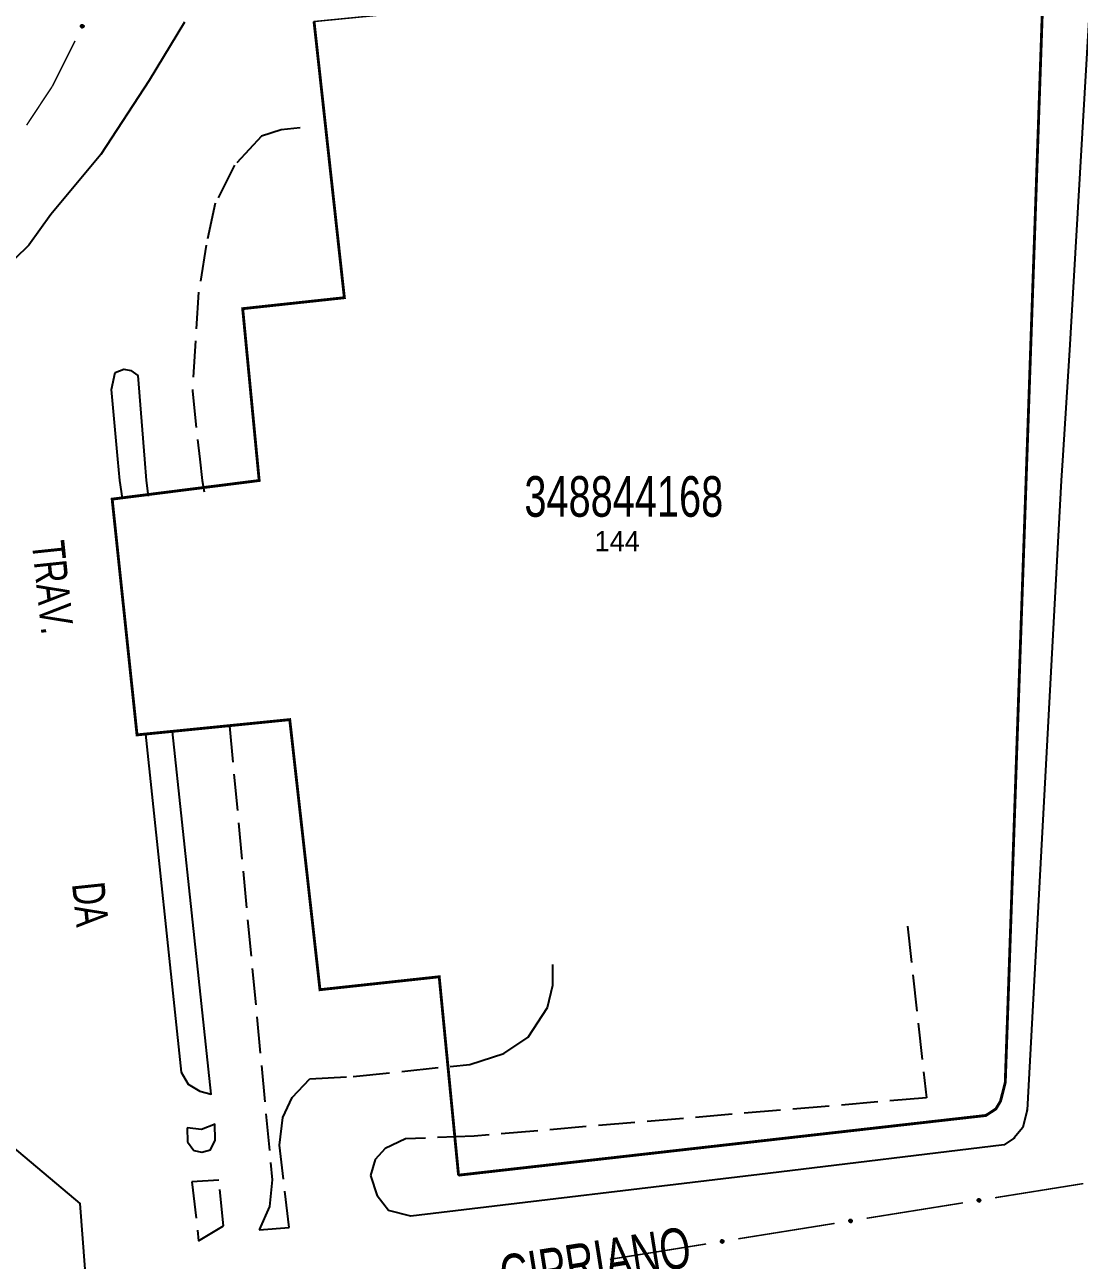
# Model space of a CAD drawing. Extents: x 202481 to 204056, y 4838981 to 4840330.
# Drawn here: x 203773.1 to 203902.9, y 4839735.8 to 4839887.9 of the extents above; entities that cross this region are included whole.
import ezdxf
from ezdxf.enums import TextEntityAlignment as Align

# ---------------------------------------------------------------- set-up
doc = ezdxf.new("R2010")
doc.units = 0
doc.header["$LTSCALE"] = 1.5
doc.header["$MEASUREMENT"] = 0
doc.linetypes.add('TRACO_11', pattern=[8, 3, -1, 3, -1])
for name, color, linetype in [('CD_MALHA_LOTES', 7, 'CONTINUOUS'), ('CD_TXT_QUADRA', 7, 'CONTINUOUS'), ('RU-QUADRA', 210, 'CONTINUOUS'), ('SV-EIXO-RUA-PAV', 20, 'CONTINUOUS'), ('SV-RUA-PAVIM', 7, 'CONTINUOUS'), ('SV-TXT-RUA-N-PAV', 7, 'CONTINUOUS'), ('SV-TXT-RUA-PAV', 7, 'CONTINUOUS'), ('Th_NmrPort', 1, 'CONTINUOUS')]:
    doc.layers.add(name, color=color, linetype=linetype)
doc.styles.add('ARIAL', font='ARIAL.SHX')

msp = doc.modelspace()

# ---------------------------------------------------------------- linework, layer by layer
at = {"layer": 'CD_MALHA_LOTES', "linetype": 'Continuous', "const_width": 0.35, "flags": 128}
for points in [[(203826.5, 4839746.3), (203891.39, 4839753.65), (203892.62, 4839754.46), (203893.19, 4839755.42), (203893.77, 4839757.71), (203898.37, 4839890.65), (203897.21, 4839893.33), (203895.45, 4839895.1), (203892.43, 4839896.39), (203889.88, 4839896.25)], [(203808.72, 4839888.29), (203812.45, 4839854.3), (203799.94, 4839852.95), (203801.97, 4839831.8), (203783.88, 4839829.51), (203786.94, 4839800.49), (203805.73, 4839802.37), (203809.45, 4839769.13), (203824.12, 4839770.72), (203826.5, 4839746.3)]]:
    msp.add_lwpolyline(points, dxfattribs=at)
at = {"layer": 'RU-QUADRA', "linetype": 'Continuous', "const_width": 0.18, "flags": 128}
msp.add_lwpolyline([(203808.72, 4839888.29), (203812.45, 4839854.3), (203799.94, 4839852.95), (203801.97, 4839831.8), (203783.88, 4839829.51), (203786.94, 4839800.49), (203805.73, 4839802.37), (203809.45, 4839769.13), (203824.12, 4839770.72), (203826.5, 4839746.3), (203891.39, 4839753.65), (203892.62, 4839754.46), (203893.19, 4839755.42), (203893.77, 4839757.71), (203898.37, 4839890.65), (203897.21, 4839893.33), (203895.45, 4839895.1), (203892.43, 4839896.39), (203889.88, 4839896.25)], close=True, dxfattribs=at)
at = {"layer": 'SV-EIXO-RUA-PAV'}
for points in [[(203780.043056, 4839887.629149), (203780.026891, 4839887.675309), (203780.022437, 4839887.718287), (203780.029039, 4839887.755201), (203780.043379, 4839887.7863), (203780.061633, 4839887.816464), (203780.086746, 4839887.842815), (203780.121097, 4839887.865888), (203780.167288, 4839887.882429), (203780.211614, 4839887.884098), (203780.248151, 4839887.879562), (203780.281441, 4839887.866476), (203780.310446, 4839887.848253), (203780.336955, 4839887.821261), (203780.359997, 4839887.786221), (203780.375506, 4839887.739372), (203780.379584, 4839887.697208), (203780.37226, 4839887.66167), (203780.358893, 4839887.628287), (203780.339888, 4839887.597715), (203780.315087, 4839887.571991), (203780.279766, 4839887.548854), (203780.233323, 4839887.53416), (203780.191316, 4839887.529613), (203780.155685, 4839887.536435), (203780.123114, 4839887.550336), (203780.092638, 4839887.568276), (203780.065098, 4839887.592418), (203780.043056, 4839887.629149)], [(203890.378669, 4839743.2963), (203890.406786, 4839743.336318), (203890.439135, 4839743.364962), (203890.472991, 4839743.381087), (203890.506625, 4839743.387536), (203890.541777, 4839743.390257), (203890.577822, 4839743.385182), (203890.616581, 4839743.370687), (203890.656923, 4839743.342763), (203890.684088, 4839743.307697), (203890.701673, 4839743.27535), (203890.710416, 4839743.240666), (203890.712487, 4839743.206473), (203890.705977, 4839743.169205), (203890.690904, 4839743.13007), (203890.661844, 4839743.090185), (203890.629938, 4839743.06232), (203890.596781, 4839743.047583), (203890.561856, 4839743.039014), (203890.525936, 4839743.036666), (203890.490582, 4839743.041852), (203890.451206, 4839743.057099), (203890.412219, 4839743.086303), (203890.384064, 4839743.117808), (203890.368866, 4839743.15075), (203890.361203, 4839743.185323), (203890.358045, 4839743.220547), (203890.361639, 4839743.256993), (203890.378669, 4839743.2963)], [(203874.57987, 4839740.766884), (203874.607987, 4839740.806902), (203874.640335, 4839740.835547), (203874.674192, 4839740.851672), (203874.707826, 4839740.85812), (203874.742977, 4839740.860841), (203874.779023, 4839740.855766), (203874.817782, 4839740.841271), (203874.858124, 4839740.813347), (203874.885289, 4839740.778281), (203874.902874, 4839740.745934), (203874.911617, 4839740.71125), (203874.913688, 4839740.677057), (203874.907178, 4839740.63979), (203874.892105, 4839740.600655), (203874.863045, 4839740.560769), (203874.831139, 4839740.532905), (203874.797982, 4839740.518168), (203874.763057, 4839740.509599), (203874.727137, 4839740.507251), (203874.691782, 4839740.512437), (203874.652407, 4839740.527684), (203874.61342, 4839740.556887), (203874.585265, 4839740.588393), (203874.570066, 4839740.621334), (203874.562404, 4839740.655908), (203874.559246, 4839740.691131), (203874.56284, 4839740.727578), (203874.57987, 4839740.766884)], [(203858.781071, 4839738.237468), (203858.809188, 4839738.277487), (203858.841536, 4839738.306131), (203858.875393, 4839738.322256), (203858.909026, 4839738.328704), (203858.944178, 4839738.331425), (203858.980224, 4839738.32635), (203859.018983, 4839738.311855), (203859.059324, 4839738.283931), (203859.08649, 4839738.248865), (203859.104074, 4839738.216518), (203859.112817, 4839738.181834), (203859.114889, 4839738.147642), (203859.108379, 4839738.110374), (203859.093306, 4839738.071239), (203859.064246, 4839738.031353), (203859.03234, 4839738.003489), (203858.999183, 4839737.988752), (203858.964258, 4839737.980183), (203858.928338, 4839737.977835), (203858.892983, 4839737.983021), (203858.853608, 4839737.998268), (203858.814621, 4839738.027472), (203858.786466, 4839738.058977), (203858.771267, 4839738.091918), (203858.763605, 4839738.126492), (203858.760447, 4839738.161715), (203858.76404, 4839738.198162), (203858.781071, 4839738.237468)]]:
    msp.add_lwpolyline(points, close=True, dxfattribs=at)
for points in [[(203780.065098, 4839887.592418), (203780.167288, 4839887.882429)], [(203780.081106, 4839887.584517), (203780.18701, 4839887.879358)], [(203780.092638, 4839887.568276), (203780.211614, 4839887.884098)], [(203780.108586, 4839887.563184), (203780.226067, 4839887.878174)], [(203780.123114, 4839887.550336), (203780.248151, 4839887.879562)], [(203780.022437, 4839887.718287), (203780.061633, 4839887.816464)], [(203780.024246, 4839887.699797), (203780.071121, 4839887.821278)], [(203780.026891, 4839887.675309), (203780.086746, 4839887.842815)], [(203780.035273, 4839887.654651), (203780.100997, 4839887.847546)], [(203780.043056, 4839887.629149), (203780.121097, 4839887.865888)], [(203780.056062, 4839887.610733), (203780.144303, 4839887.870165)], [(203780.140945, 4839887.545518), (203780.266349, 4839887.870279)], [(203780.155685, 4839887.536435), (203780.281441, 4839887.866476)], [(203780.175738, 4839887.535787), (203780.295045, 4839887.85444)], [(203780.191316, 4839887.529613), (203780.310446, 4839887.848253)], [(203780.214185, 4839887.533382), (203780.322528, 4839887.830056)], [(203780.233323, 4839887.53416), (203780.336955, 4839887.821261)], [(203780.256889, 4839887.545626), (203780.347575, 4839887.800789)], [(203780.279766, 4839887.548854), (203780.359997, 4839887.786221)], [(203780.297756, 4839887.566412), (203780.364704, 4839887.755647)], [(203780.315087, 4839887.571991), (203780.375506, 4839887.739372)], [(203780.328856, 4839887.58902), (203780.375119, 4839887.712331)], [(203780.339888, 4839887.597715), (203780.379584, 4839887.697208)], [(203890.358045, 4839743.220547), (203890.684088, 4839743.307697)], [(203890.361203, 4839743.185323), (203890.701673, 4839743.27535)], [(203890.361639, 4839743.256993), (203890.656923, 4839743.342763)], [(203890.363191, 4839743.204616), (203890.687686, 4839743.292497)], [(203890.364535, 4839743.239378), (203890.66591, 4839743.32494)], [(203890.367668, 4839743.168021), (203890.704721, 4839743.25515)], [(203890.368866, 4839743.15075), (203890.710416, 4839743.240666)], [(203890.371268, 4839743.275004), (203890.633569, 4839743.35431)], [(203890.378669, 4839743.2963), (203890.616581, 4839743.370687)], [(203890.380013, 4839743.134068), (203890.708551, 4839743.222597)], [(203890.384064, 4839743.117808), (203890.712487, 4839743.206473)], [(203890.39487, 4839743.317476), (203890.589966, 4839743.376349)], [(203890.400443, 4839743.10141), (203890.704728, 4839743.186056)], [(203890.406786, 4839743.336318), (203890.577822, 4839743.385182)], [(203890.412219, 4839743.086303), (203890.705977, 4839743.169205)], [(203890.425156, 4839743.352726), (203890.551214, 4839743.385346)], [(203890.435262, 4839743.073819), (203890.695516, 4839743.148651)], [(203890.439135, 4839743.364962), (203890.541777, 4839743.390257)], [(203890.451206, 4839743.057099), (203890.690904, 4839743.13007)], [(203890.475955, 4839743.052696), (203890.668787, 4839743.108443)], [(203890.490582, 4839743.041852), (203890.661844, 4839743.090185)], [(203890.512444, 4839743.040573), (203890.639633, 4839743.074755)], [(203890.525936, 4839743.036666), (203890.629938, 4839743.06232)], [(203874.559246, 4839740.691131), (203874.885289, 4839740.778281)], [(203874.562404, 4839740.655908), (203874.902874, 4839740.745934)], [(203874.56284, 4839740.727578), (203874.858124, 4839740.813347)], [(203874.564392, 4839740.6752), (203874.888887, 4839740.763082)], [(203874.565736, 4839740.709963), (203874.86711, 4839740.795525)], [(203874.568869, 4839740.638605), (203874.905922, 4839740.725734)], [(203874.570066, 4839740.621334), (203874.911617, 4839740.71125)], [(203874.572469, 4839740.745588), (203874.83477, 4839740.824894)], [(203874.57987, 4839740.766884), (203874.817782, 4839740.841271)], [(203874.581214, 4839740.604653), (203874.909752, 4839740.693181)], [(203874.585265, 4839740.588393), (203874.913688, 4839740.677057)], [(203874.596071, 4839740.78806), (203874.791167, 4839740.846933)], [(203874.601644, 4839740.571994), (203874.905929, 4839740.65664)], [(203874.607987, 4839740.806902), (203874.779023, 4839740.855766)], [(203874.61342, 4839740.556887), (203874.907178, 4839740.63979)], [(203874.626357, 4839740.823311), (203874.752415, 4839740.85593)], [(203874.636463, 4839740.544403), (203874.896716, 4839740.619236)], [(203874.640335, 4839740.835547), (203874.742977, 4839740.860841)], [(203874.652407, 4839740.527684), (203874.892105, 4839740.600655)], [(203874.677156, 4839740.52328), (203874.869988, 4839740.579027)], [(203874.691782, 4839740.512437), (203874.863045, 4839740.560769)], [(203874.713644, 4839740.511157), (203874.840834, 4839740.545339)], [(203874.727137, 4839740.507251), (203874.831139, 4839740.532905)], [(203858.760447, 4839738.161715), (203859.08649, 4839738.248865)], [(203858.763605, 4839738.126492), (203859.104074, 4839738.216518)], [(203858.76404, 4839738.198162), (203859.059324, 4839738.283931)], [(203858.765593, 4839738.145784), (203859.090088, 4839738.233666)], [(203858.766937, 4839738.180547), (203859.068311, 4839738.266109)], [(203858.77007, 4839738.10919), (203859.107123, 4839738.196318)], [(203858.771267, 4839738.091918), (203859.112817, 4839738.181834)], [(203858.77367, 4839738.216172), (203859.035971, 4839738.295478)], [(203858.781071, 4839738.237468), (203859.018983, 4839738.311855)], [(203858.782415, 4839738.075237), (203859.110953, 4839738.163766)], [(203858.786466, 4839738.058977), (203859.114889, 4839738.147642)], [(203858.797272, 4839738.258644), (203858.992367, 4839738.317517)], [(203858.802845, 4839738.042578), (203859.10713, 4839738.127224)], [(203858.809188, 4839738.277487), (203858.980224, 4839738.32635)], [(203858.814621, 4839738.027472), (203859.108379, 4839738.110374)], [(203858.827558, 4839738.293895), (203858.953616, 4839738.326514)], [(203858.837664, 4839738.014987), (203859.097917, 4839738.08982)], [(203858.841536, 4839738.306131), (203858.944178, 4839738.331425)], [(203858.853608, 4839737.998268), (203859.093306, 4839738.071239)], [(203858.878357, 4839737.993864), (203859.071189, 4839738.049611)], [(203858.892983, 4839737.983021), (203859.064246, 4839738.031353)], [(203858.914845, 4839737.981741), (203859.042035, 4839738.015924)], [(203858.928338, 4839737.977835), (203859.03234, 4839738.003489)]]:
    msp.add_lwpolyline(points, dxfattribs=at)
at = {"layer": 'SV-EIXO-RUA-PAV', "const_width": 0.18}
for points in [[(203776.54, 4839880.36), (203779.312945, 4839885.918893)], [(203776.105813, 4839879.70256), (203776.54, 4839880.36)], [(203773.350379, 4839875.530321), (203776.105813, 4839879.70256)], [(203892.512795, 4839743.526495), (203903.37447, 4839745.265468)], [(203876.713996, 4839740.997079), (203888.563095, 4839742.894141)], [(203860.915197, 4839738.467663), (203872.764296, 4839740.364725)], [(203845.116398, 4839735.938247), (203856.965497, 4839737.835309)]]:
    msp.add_lwpolyline(points, dxfattribs=at)
at = {"layer": 'SV-RUA-PAVIM', "linetype": 'Continuous'}
for points in [[(203904.52, 4839897.54, 11.93), (203904.56, 4839896.3, 11.93), (203903.93, 4839886.54, 11.93), (203901.68, 4839847.84, 11.98), (203900.8, 4839834.28, 11.54), (203900.64, 4839831.8, 11.54), (203896.46, 4839754.32, 12.06), (203896.46, 4839754.33, 12.06), (203895.95, 4839752.17, 12.06), (203894.87, 4839750.89, 12.06), (203894.91, 4839750.91, 12.06), (203893.63, 4839750.05, 12.02), (203864.57, 4839746.52, 12.1), (203820.62, 4839741.25, 12.1), (203817.87, 4839741.95, 12.1), (203816.49, 4839743.77, 12.12)], [(203792.8, 4839888.22, 11.04), (203788.45, 4839881.03, 11.04), (203782.47, 4839871.92, 11.06), (203776.32, 4839864.54, 11.06), (203773.64, 4839860.75, 11.12), (203770.18, 4839857.42, 11.12), (203765.2, 4839852.15, 11.12), (203753.37, 4839833.69, 11.12), (203753.3, 4839833.42, 11.54), (203718.15, 4839781.09, 11.98), (203687.84, 4839734.53, 11.68), (203688.2, 4839732.94, 11.69), (203689.62, 4839731.47, 11.69), (203690.95, 4839731.09, 11.69), (203753.49, 4839732.02, 11.11), (203756.53, 4839732.07, 11.11), (203772.44, 4839732.37, 11.31), (203780.56, 4839734.72, 11.31), (203779.93, 4839742.82, 11.16), (203763.01, 4839757.06, 11.16), (203760.43, 4839781.41, 11.16), (203756.02, 4839818.84, 11.55)], [(203785.16, 4839829.61, 11.25), (203784.81, 4839831.8, 11.93), (203784.57, 4839834.43, 11.93), (203783.79, 4839843.02, 11.93), (203784.23, 4839845.09, 11.93), (203785.3, 4839845.52, 11.93), (203786.16, 4839845.35, 11.93), (203787.03, 4839844.74, 11.94), (203787.86, 4839834.43, 11.94), (203788.07, 4839831.8, 11.94), (203788.3, 4839829.86, 11.25)], [(203787.98, 4839800.59, 11.68), (203792.35, 4839758.96, 11.68), (203793.25, 4839757.51, 11.68), (203794.68, 4839756.66, 12), (203796.05, 4839756.29, 12), (203791.3, 4839800.92, 12.08)]]:
    msp.add_polyline3d(points, dxfattribs=at)
at = {"layer": 'SV-RUA-PAVIM', "linetype": 'TRACO_11'}
for points in [[(203807.02, 4839875.2, 11.37), (203804.69, 4839874.96, 11.36), (203802.27, 4839874.18, 11.35), (203798.95, 4839870.61, 11.26), (203796.56, 4839865.93, 11.2), (203795.44, 4839860.78, 11.13), (203794.52, 4839854.98, 11.41), (203793.75, 4839842.81, 11.86), (203794.66, 4839834.42, 11.86), (203794.94, 4839831.8, 11.86), (203795.21, 4839830.42, 11.25)], [(203798.3, 4839801.62, 12.21), (203803.57, 4839745.71, 11.9), (203803.24, 4839742.44, 11.9), (203801.98, 4839739.56, 11.9), (203805.66, 4839739.86, 11.9), (203804.45, 4839749.98, 11.9), (203804.88, 4839753.38, 11.9), (203806.04, 4839755.88, 11.9), (203808.2, 4839758.17, 11.9), (203813.54, 4839758.45, 11.9), (203827.87, 4839759.94, 11.9), (203832.09, 4839761.26, 11.9), (203835.06, 4839763.29, 11.9), (203837.43, 4839766.94, 11.9), (203838.09, 4839769.68, 11.9), (203838.09, 4839772.25, 11.9)], [(203881.73, 4839776.93, 11.9), (203884.07, 4839755.82, 11.9), (203828.42, 4839751.11, 11.9), (203819.98, 4839750.78, 11.9), (203817.49, 4839749.57, 11.9), (203816.25, 4839748.22, 11.9), (203815.68, 4839746.27, 11.9), (203816.49, 4839743.77, 11.9)]]:
    msp.add_polyline3d(points, dxfattribs=at)
for points in [[(203793.11, 4839752.14, 11.99), (203793.16, 4839750.42, 11.99), (203793.92, 4839749.34, 11.99), (203793.91, 4839749.34, 11.99), (203794.9, 4839749.12, 11.99), (203795.97, 4839749.42, 11.99), (203796.57, 4839750.6, 11.99), (203796.57, 4839750.66, 11.99), (203796.53, 4839752.59, 11.99), (203796.54, 4839752.59, 11.99), (203794.86, 4839751.94, 11.99), (203794.87, 4839751.94, 11.99)], [(203793.7, 4839745.49, 11.94), (203794.51, 4839738.22, 11.94), (203797.59, 4839740.08, 11.94), (203797.02, 4839745.67, 11.97)]]:
    msp.add_polyline3d(points, close=True, dxfattribs=at)

# ---------------------------------------------------------------- texts
at = {"layer": 'CD_TXT_QUADRA', "style": 'ARIAL', "width": 0.7}
msp.add_text('348844168', height=5, dxfattribs=at).set_placement((203834.6, 4839827.34))
at = {"layer": 'SV-TXT-RUA-N-PAV', "style": 'ARIAL', "width": 0.7}
for s, p in [('TRAV.', (203773.99, 4839824.16)), ('DA', (203778.93, 4839782.15))]:
    msp.add_text(s, height=4, rotation=276, dxfattribs=at).set_placement(p)
at = {"layer": 'SV-TXT-RUA-PAV', "style": 'ARIAL', "width": 0.7}
msp.add_text('CIPRIANO', height=5, rotation=9, dxfattribs=at).set_placement((203832.039964, 4839731.387486))
at = {"layer": 'Th_NmrPort', "color": 1}
msp.add_text('144', height=2.5, dxfattribs=at).set_placement((203843.223333, 4839824.33), align=Align.MIDDLE_LEFT)

doc.saveas('drawing.dxf')
